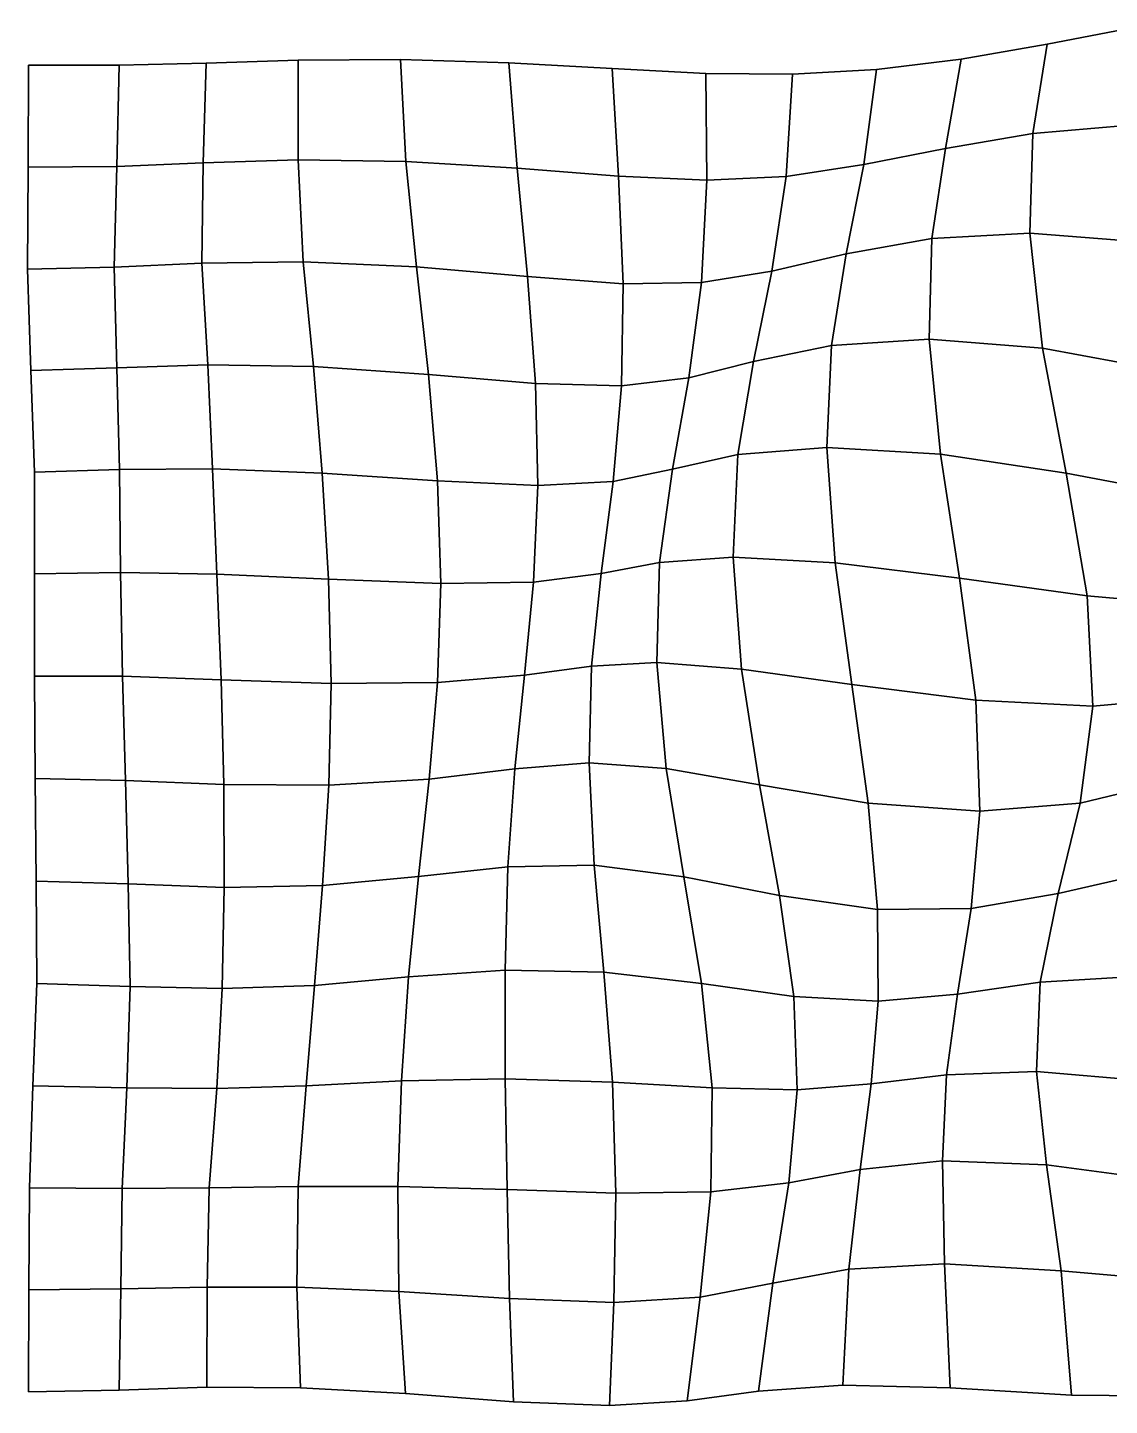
# Model space of a CAD drawing. Extents: x -160 to 224, y -131 to 130.
# Drawn here: x -160.2 to 39.4, y -128.5 to 125.6 of the extents above; entities that cross this region are included whole.
import ezdxf

# ---------------------------------------------------------------- set-up
doc = ezdxf.new("R2010")
doc.units = 0

msp = doc.modelspace()

# ---------------------------------------------------------------- linework, layer by layer
for points in [[(25.254122, 106.079361, -0.805768), (42.416771, 107.532501, -0.635019), (43.870689, 125.624252, -1.144193), (27.853018, 122.556686, -1.5322)], [(25.254122, 106.079361, -0.805768), (27.853018, 122.556686, -1.5322), (43.870689, 125.624252, -1.144193), (42.416771, 107.532501, -0.635019)], [(9.14342, 103.337982, -1.425613), (25.254122, 106.079361, -0.805768), (27.853018, 122.556686, -1.5322), (12.022399, 119.803795, -2.125417)], [(9.14342, 103.337982, -1.425613), (12.022399, 119.803795, -2.125417), (27.853018, 122.556686, -1.5322), (25.254122, 106.079361, -0.805768)], [(-127.796242, 100.652481, -1.269224), (-110.262192, 101.215256, -1.332188), (-110.288658, 119.622101, -1.233013), (-127.237366, 119.073296, -1.241053)], [(-127.796242, 100.652481, -1.269224), (-127.237366, 119.073296, -1.241053), (-110.288658, 119.622101, -1.233013), (-110.262192, 101.215256, -1.332188)], [(-110.262192, 101.215256, -1.332188), (-90.380569, 100.926994, -1.338126), (-91.413292, 119.720818, -1.18757), (-110.288658, 119.622101, -1.233013)], [(-110.262192, 101.215256, -1.332188), (-110.288658, 119.622101, -1.233013), (-91.413292, 119.720818, -1.18757), (-90.380569, 100.926994, -1.338126)], [(-90.380569, 100.926994, -1.338126), (-69.895515, 99.685135, -1.372527), (-71.418968, 119.105621, -1.203626), (-91.413292, 119.720818, -1.18757)], [(-90.380569, 100.926994, -1.338126), (-91.413292, 119.720818, -1.18757), (-71.418968, 119.105621, -1.203626), (-69.895515, 99.685135, -1.372527)], [(-5.922572, 100.359726, -2.009435), (9.14342, 103.337982, -1.425613), (12.022399, 119.803795, -2.125417), (-3.589321, 117.878021, -2.481224)], [(-5.922572, 100.359726, -2.009435), (-3.589321, 117.878021, -2.481224), (12.022399, 119.803795, -2.125417), (9.14342, 103.337982, -1.425613)], [(-160.068649, 99.858925, -1.276517), (-143.727097, 99.983788, -1.225324), (-143.285446, 118.656471, -1.248354), (-159.995377, 118.706772, -1.296159)], [(-160.068649, 99.858925, -1.276517), (-159.995377, 118.706772, -1.296159), (-143.285446, 118.656471, -1.248354), (-143.727097, 99.983788, -1.225324)], [(-143.727097, 99.983788, -1.225324), (-127.796242, 100.652481, -1.269224), (-127.237366, 119.073296, -1.241053), (-143.285446, 118.656471, -1.248354)], [(-143.727097, 99.983788, -1.225324), (-143.285446, 118.656471, -1.248354), (-127.237366, 119.073296, -1.241053), (-127.796242, 100.652481, -1.269224)], [(-69.895515, 99.685135, -1.372527), (-51.167137, 98.187408, -1.586406), (-52.346634, 118.056534, -1.44335), (-71.418968, 119.105621, -1.203626)], [(-69.895515, 99.685135, -1.372527), (-71.418968, 119.105621, -1.203626), (-52.346634, 118.056534, -1.44335), (-51.167137, 98.187408, -1.586406)], [(-51.167137, 98.187408, -1.586406), (-34.904247, 97.454285, -1.951088), (-35.050762, 117.173065, -1.91509), (-52.346634, 118.056534, -1.44335)], [(-51.167137, 98.187408, -1.586406), (-52.346634, 118.056534, -1.44335), (-35.050762, 117.173065, -1.91509), (-34.904247, 97.454285, -1.951088)], [(-34.904247, 97.454285, -1.951088), (-20.279827, 98.178749, -2.188369), (-19.087627, 117.01152, -2.371392), (-35.050762, 117.173065, -1.91509)], [(-34.904247, 97.454285, -1.951088), (-35.050762, 117.173065, -1.91509), (-19.087627, 117.01152, -2.371392), (-20.279827, 98.178749, -2.188369)], [(-20.279827, 98.178749, -2.188369), (-5.922572, 100.359726, -2.009435), (-3.589321, 117.878021, -2.481224), (-19.087627, 117.01152, -2.371392)], [(-20.279827, 98.178749, -2.188369), (-19.087627, 117.01152, -2.371392), (-3.589321, 117.878021, -2.481224), (-5.922572, 100.359726, -2.009435)], [(24.655182, 87.706963, -0.638758), (44.280785, 86.138611, -0.775067), (42.416771, 107.532501, -0.635019), (25.254122, 106.079361, -0.805768)], [(24.655182, 87.706963, -0.638758), (25.254122, 106.079361, -0.805768), (42.416771, 107.532501, -0.635019), (44.280785, 86.138611, -0.775067)], [(6.633297, 86.706863, -1.014094), (24.655182, 87.706963, -0.638758), (25.254122, 106.079361, -0.805768), (9.14342, 103.337982, -1.425613)], [(6.633297, 86.706863, -1.014094), (9.14342, 103.337982, -1.425613), (25.254122, 106.079361, -0.805768), (24.655182, 87.706963, -0.638758)], [(-9.161705, 83.887634, -1.51542), (6.633297, 86.706863, -1.014094), (9.14342, 103.337982, -1.425613), (-5.922572, 100.359726, -2.009435)], [(-9.161705, 83.887634, -1.51542), (-5.922572, 100.359726, -2.009435), (9.14342, 103.337982, -1.425613), (6.633297, 86.706863, -1.014094)], [(-160.1772, 81.081978, -1.256714), (-144.208481, 81.441513, -1.219374), (-143.727097, 99.983788, -1.225324), (-160.068649, 99.858925, -1.276517)], [(-160.1772, 81.081978, -1.256714), (-160.068649, 99.858925, -1.276517), (-143.727097, 99.983788, -1.225324), (-144.208481, 81.441513, -1.219374)], [(-144.208481, 81.441513, -1.219374), (-128.006592, 82.193199, -1.344999), (-127.796242, 100.652481, -1.269224), (-143.727097, 99.983788, -1.225324)], [(-144.208481, 81.441513, -1.219374), (-143.727097, 99.983788, -1.225324), (-127.796242, 100.652481, -1.269224), (-128.006592, 82.193199, -1.344999)], [(-128.006592, 82.193199, -1.344999), (-109.317719, 82.420601, -1.489721), (-110.262192, 101.215256, -1.332188), (-127.796242, 100.652481, -1.269224)], [(-128.006592, 82.193199, -1.344999), (-127.796242, 100.652481, -1.269224), (-110.262192, 101.215256, -1.332188), (-109.317719, 82.420601, -1.489721)], [(-109.317719, 82.420601, -1.489721), (-88.430374, 81.482445, -1.500468), (-90.380569, 100.926994, -1.338126), (-110.262192, 101.215256, -1.332188)], [(-109.317719, 82.420601, -1.489721), (-110.262192, 101.215256, -1.332188), (-90.380569, 100.926994, -1.338126), (-88.430374, 81.482445, -1.500468)], [(-88.430374, 81.482445, -1.500468), (-67.981628, 79.732651, -1.441982), (-69.895515, 99.685135, -1.372527), (-90.380569, 100.926994, -1.338126)], [(-88.430374, 81.482445, -1.500468), (-90.380569, 100.926994, -1.338126), (-69.895515, 99.685135, -1.372527), (-67.981628, 79.732651, -1.441982)], [(-67.981628, 79.732651, -1.441982), (-50.345695, 78.369797, -1.497211), (-51.167137, 98.187408, -1.586406), (-69.895515, 99.685135, -1.372527)], [(-67.981628, 79.732651, -1.441982), (-69.895515, 99.685135, -1.372527), (-51.167137, 98.187408, -1.586406), (-50.345695, 78.369797, -1.497211)], [(-22.874365, 80.683914, -1.763668), (-9.161705, 83.887634, -1.51542), (-5.922572, 100.359726, -2.009435), (-20.279827, 98.178749, -2.188369)], [(-22.874365, 80.683914, -1.763668), (-20.279827, 98.178749, -2.188369), (-5.922572, 100.359726, -2.009435), (-9.161705, 83.887634, -1.51542)], [(-50.345695, 78.369797, -1.497211), (-35.863956, 78.579948, -1.681912), (-34.904247, 97.454285, -1.951088), (-51.167137, 98.187408, -1.586406)], [(-50.345695, 78.369797, -1.497211), (-51.167137, 98.187408, -1.586406), (-34.904247, 97.454285, -1.951088), (-35.863956, 78.579948, -1.681912)], [(-35.863956, 78.579948, -1.681912), (-22.874365, 80.683914, -1.763668), (-20.279827, 98.178749, -2.188369), (-34.904247, 97.454285, -1.951088)], [(-35.863956, 78.579948, -1.681912), (-34.904247, 97.454285, -1.951088), (-20.279827, 98.178749, -2.188369), (-22.874365, 80.683914, -1.763668)], [(-11.924876, 67.00415, -1.360367), (6.125107, 68.135376, -1.270839), (6.633297, 86.706863, -1.014094), (-9.161705, 83.887634, -1.51542)], [(-11.924876, 67.00415, -1.360367), (-9.161705, 83.887634, -1.51542), (6.633297, 86.706863, -1.014094), (6.125107, 68.135376, -1.270839)], [(6.125107, 68.135376, -1.270839), (27.033085, 66.487923, -1.297559), (24.655182, 87.706963, -0.638758), (6.633297, 86.706863, -1.014094)], [(6.125107, 68.135376, -1.270839), (6.633297, 86.706863, -1.014094), (24.655182, 87.706963, -0.638758), (27.033085, 66.487923, -1.297559)], [(27.033085, 66.487923, -1.297559), (48.948727, 62.422638, -1.641113), (44.280785, 86.138611, -0.775067), (24.655182, 87.706963, -0.638758)], [(27.033085, 66.487923, -1.297559), (24.655182, 87.706963, -0.638758), (44.280785, 86.138611, -0.775067), (48.948727, 62.422638, -1.641113)], [(-26.303335, 64.042633, -1.33567), (-11.924876, 67.00415, -1.360367), (-9.161705, 83.887634, -1.51542), (-22.874365, 80.683914, -1.763668)], [(-26.303335, 64.042633, -1.33567), (-22.874365, 80.683914, -1.763668), (-9.161705, 83.887634, -1.51542), (-11.924876, 67.00415, -1.360367)], [(-159.591705, 62.353325, -1.238063), (-143.701385, 62.866638, -1.23182), (-144.208481, 81.441513, -1.219374), (-160.1772, 81.081978, -1.256714)], [(-159.591705, 62.353325, -1.238063), (-160.1772, 81.081978, -1.256714), (-144.208481, 81.441513, -1.219374), (-143.701385, 62.866638, -1.23182)], [(-143.701385, 62.866638, -1.23182), (-126.949707, 63.420666, -1.46389), (-128.006592, 82.193199, -1.344999), (-144.208481, 81.441513, -1.219374)], [(-143.701385, 62.866638, -1.23182), (-144.208481, 81.441513, -1.219374), (-128.006592, 82.193199, -1.344999), (-126.949707, 63.420666, -1.46389)], [(-126.949707, 63.420666, -1.46389), (-107.452682, 63.091732, -1.685444), (-109.317719, 82.420601, -1.489721), (-128.006592, 82.193199, -1.344999)], [(-126.949707, 63.420666, -1.46389), (-128.006592, 82.193199, -1.344999), (-109.317719, 82.420601, -1.489721), (-107.452682, 63.091732, -1.685444)], [(-107.452682, 63.091732, -1.685444), (-86.221382, 61.654789, -1.632833), (-88.430374, 81.482445, -1.500468), (-109.317719, 82.420601, -1.489721)], [(-107.452682, 63.091732, -1.685444), (-109.317719, 82.420601, -1.489721), (-88.430374, 81.482445, -1.500468), (-86.221382, 61.654789, -1.632833)], [(-86.221382, 61.654789, -1.632833), (-66.465759, 59.993465, -1.361788), (-67.981628, 79.732651, -1.441982), (-88.430374, 81.482445, -1.500468)], [(-86.221382, 61.654789, -1.632833), (-88.430374, 81.482445, -1.500468), (-67.981628, 79.732651, -1.441982), (-66.465759, 59.993465, -1.361788)], [(-66.465759, 59.993465, -1.361788), (-50.626755, 59.50787, -1.162039), (-50.345695, 78.369797, -1.497211), (-67.981628, 79.732651, -1.441982)], [(-66.465759, 59.993465, -1.361788), (-67.981628, 79.732651, -1.441982), (-50.345695, 78.369797, -1.497211), (-50.626755, 59.50787, -1.162039)], [(-38.207184, 61.016792, -1.197348), (-26.303335, 64.042633, -1.33567), (-22.874365, 80.683914, -1.763668), (-35.863956, 78.579948, -1.681912)], [(-38.207184, 61.016792, -1.197348), (-35.863956, 78.579948, -1.681912), (-22.874365, 80.683914, -1.763668), (-26.303335, 64.042633, -1.33567)], [(-50.626755, 59.50787, -1.162039), (-38.207184, 61.016792, -1.197348), (-35.863956, 78.579948, -1.681912), (-50.345695, 78.369797, -1.497211)], [(-50.626755, 59.50787, -1.162039), (-50.345695, 78.369797, -1.497211), (-35.863956, 78.579948, -1.681912), (-38.207184, 61.016792, -1.197348)], [(-29.145899, 46.850376, -1.048304), (-12.755564, 48.136097, -1.680047), (-11.924876, 67.00415, -1.360367), (-26.303335, 64.042633, -1.33567)], [(-29.145899, 46.850376, -1.048304), (-26.303335, 64.042633, -1.33567), (-11.924876, 67.00415, -1.360367), (-12.755564, 48.136097, -1.680047)], [(-12.755564, 48.136097, -1.680047), (8.191052, 46.909859, -2.243423), (6.125107, 68.135376, -1.270839), (-11.924876, 67.00415, -1.360367)], [(-12.755564, 48.136097, -1.680047), (-11.924876, 67.00415, -1.360367), (6.125107, 68.135376, -1.270839), (8.191052, 46.909859, -2.243423)], [(8.191052, 46.909859, -2.243423), (31.393349, 43.413631, -2.682783), (27.033085, 66.487923, -1.297559), (6.125107, 68.135376, -1.270839)], [(8.191052, 46.909859, -2.243423), (6.125107, 68.135376, -1.270839), (27.033085, 66.487923, -1.297559), (31.393349, 43.413631, -2.682783)], [(31.393349, 43.413631, -2.682783), (53.823151, 39.16959, -3.005159), (48.948727, 62.422638, -1.641113), (27.033085, 66.487923, -1.297559)], [(31.393349, 43.413631, -2.682783), (27.033085, 66.487923, -1.297559), (48.948727, 62.422638, -1.641113), (53.823151, 39.16959, -3.005159)], [(-41.235195, 44.178253, -0.599453), (-29.145899, 46.850376, -1.048304), (-26.303335, 64.042633, -1.33567), (-38.207184, 61.016792, -1.197348)], [(-41.235195, 44.178253, -0.599453), (-38.207184, 61.016792, -1.197348), (-26.303335, 64.042633, -1.33567), (-29.145899, 46.850376, -1.048304)], [(-158.895218, 43.623032, -1.220249), (-143.208755, 44.110153, -1.257419), (-143.701385, 62.866638, -1.23182), (-159.591705, 62.353325, -1.238063)], [(-158.895218, 43.623032, -1.220249), (-159.591705, 62.353325, -1.238063), (-143.701385, 62.866638, -1.23182), (-143.208755, 44.110153, -1.257419)], [(-143.208755, 44.110153, -1.257419), (-126.044228, 44.2467, -1.612779), (-126.949707, 63.420666, -1.46389), (-143.701385, 62.866638, -1.23182)], [(-143.208755, 44.110153, -1.257419), (-143.701385, 62.866638, -1.23182), (-126.949707, 63.420666, -1.46389), (-126.044228, 44.2467, -1.612779)], [(-126.044228, 44.2467, -1.612779), (-105.852982, 43.438454, -1.902409), (-107.452682, 63.091732, -1.685444), (-126.949707, 63.420666, -1.46389)], [(-126.044228, 44.2467, -1.612779), (-126.949707, 63.420666, -1.46389), (-107.452682, 63.091732, -1.685444), (-105.852982, 43.438454, -1.902409)], [(-105.852982, 43.438454, -1.902409), (-84.595886, 42.021694, -1.72387), (-86.221382, 61.654789, -1.632833), (-107.452682, 63.091732, -1.685444)], [(-105.852982, 43.438454, -1.902409), (-107.452682, 63.091732, -1.685444), (-86.221382, 61.654789, -1.632833), (-84.595886, 42.021694, -1.72387)], [(-84.595886, 42.021694, -1.72387), (-66.054504, 41.14719, -1.140971), (-66.465759, 59.993465, -1.361788), (-86.221382, 61.654789, -1.632833)], [(-84.595886, 42.021694, -1.72387), (-86.221382, 61.654789, -1.632833), (-66.465759, 59.993465, -1.361788), (-66.054504, 41.14719, -1.140971)], [(-52.18993, 41.864986, -0.629904), (-41.235195, 44.178253, -0.599453), (-38.207184, 61.016792, -1.197348), (-50.626755, 59.50787, -1.162039)], [(-52.18993, 41.864986, -0.629904), (-50.626755, 59.50787, -1.162039), (-38.207184, 61.016792, -1.197348), (-41.235195, 44.178253, -0.599453)], [(-66.054504, 41.14719, -1.140971), (-52.18993, 41.864986, -0.629904), (-50.626755, 59.50787, -1.162039), (-66.465759, 59.993465, -1.361788)], [(-66.054504, 41.14719, -1.140971), (-66.465759, 59.993465, -1.361788), (-50.626755, 59.50787, -1.162039), (-52.18993, 41.864986, -0.629904)], [(-43.599735, 26.941759, 0.068277), (-30.032688, 27.935669, -0.856753), (-29.145899, 46.850376, -1.048304), (-41.235195, 44.178253, -0.599453)], [(-43.599735, 26.941759, 0.068277), (-41.235195, 44.178253, -0.599453), (-29.145899, 46.850376, -1.048304), (-30.032688, 27.935669, -0.856753)], [(-30.032688, 27.935669, -0.856753), (-11.204709, 26.909462, -2.317601), (-12.755564, 48.136097, -1.680047), (-29.145899, 46.850376, -1.048304)], [(-30.032688, 27.935669, -0.856753), (-29.145899, 46.850376, -1.048304), (-12.755564, 48.136097, -1.680047), (-11.204709, 26.909462, -2.317601)], [(-11.204709, 26.909462, -2.317601), (11.742919, 24.064775, -3.690742), (8.191052, 46.909859, -2.243423), (-12.755564, 48.136097, -1.680047)], [(-11.204709, 26.909462, -2.317601), (-12.755564, 48.136097, -1.680047), (8.191052, 46.909859, -2.243423), (11.742919, 24.064775, -3.690742)], [(11.742919, 24.064775, -3.690742), (35.26601, 20.803688, -4.545808), (31.393349, 43.413631, -2.682783), (8.191052, 46.909859, -2.243423)], [(11.742919, 24.064775, -3.690742), (8.191052, 46.909859, -2.243423), (31.393349, 43.413631, -2.682783), (35.26601, 20.803688, -4.545808)], [(-158.910767, 24.844555, -1.202471), (-143.063049, 25.120741, -1.285194), (-143.208755, 44.110153, -1.257419), (-158.895218, 43.623032, -1.220249)], [(-158.910767, 24.844555, -1.202471), (-158.895218, 43.623032, -1.220249), (-143.208755, 44.110153, -1.257419), (-143.063049, 25.120741, -1.285194)], [(-143.063049, 25.120741, -1.285194), (-125.247803, 24.797403, -1.772146), (-126.044228, 44.2467, -1.612779), (-143.208755, 44.110153, -1.257419)], [(-143.063049, 25.120741, -1.285194), (-143.208755, 44.110153, -1.257419), (-126.044228, 44.2467, -1.612779), (-125.247803, 24.797403, -1.772146)], [(-125.247803, 24.797403, -1.772146), (-104.665077, 23.848394, -2.132225), (-105.852982, 43.438454, -1.902409), (-126.044228, 44.2467, -1.612779)], [(-125.247803, 24.797403, -1.772146), (-126.044228, 44.2467, -1.612779), (-105.852982, 43.438454, -1.902409), (-104.665077, 23.848394, -2.132225)], [(-104.665077, 23.848394, -2.132225), (-83.981758, 23.05159, -1.800066), (-84.595886, 42.021694, -1.72387), (-105.852982, 43.438454, -1.902409)], [(-104.665077, 23.848394, -2.132225), (-105.852982, 43.438454, -1.902409), (-84.595886, 42.021694, -1.72387), (-83.981758, 23.05159, -1.800066)], [(-54.395504, 24.93119, 0.019037), (-43.599735, 26.941759, 0.068277), (-41.235195, 44.178253, -0.599453), (-52.18993, 41.864986, -0.629904)], [(-54.395504, 24.93119, 0.019037), (-52.18993, 41.864986, -0.629904), (-41.235195, 44.178253, -0.599453), (-43.599735, 26.941759, 0.068277)], [(35.26601, 20.803688, -4.545808), (56.006283, 18.954836, -4.729043), (53.823151, 39.16959, -3.005159), (31.393349, 43.413631, -2.682783)], [(35.26601, 20.803688, -4.545808), (31.393349, 43.413631, -2.682783), (53.823151, 39.16959, -3.005159), (56.006283, 18.954836, -4.729043)], [(-83.981758, 23.05159, -1.800066), (-66.889603, 23.343699, -0.846059), (-66.054504, 41.14719, -1.140971), (-84.595886, 42.021694, -1.72387)], [(-83.981758, 23.05159, -1.800066), (-84.595886, 42.021694, -1.72387), (-66.054504, 41.14719, -1.140971), (-66.889603, 23.343699, -0.846059)], [(-66.889603, 23.343699, -0.846059), (-54.395504, 24.93119, 0.019037), (-52.18993, 41.864986, -0.629904), (-66.054504, 41.14719, -1.140971)], [(-66.889603, 23.343699, -0.846059), (-66.054504, 41.14719, -1.140971), (-52.18993, 41.864986, -0.629904), (-54.395504, 24.93119, 0.019037)], [(-56.15844, 7.852413, 0.681967), (-44.092747, 8.520228, 0.829692), (-43.599735, 26.941759, 0.068277), (-54.395504, 24.93119, 0.019037)], [(-56.15844, 7.852413, 0.681967), (-54.395504, 24.93119, 0.019037), (-43.599735, 26.941759, 0.068277), (-44.092747, 8.520228, 0.829692)], [(-44.092747, 8.520228, 0.829692), (-28.493612, 7.258292, -0.534468), (-30.032688, 27.935669, -0.856753), (-43.599735, 26.941759, 0.068277)], [(-44.092747, 8.520228, 0.829692), (-43.599735, 26.941759, 0.068277), (-30.032688, 27.935669, -0.856753), (-28.493612, 7.258292, -0.534468)], [(-28.493612, 7.258292, -0.534468), (-8.149533, 4.431173, -2.870379), (-11.204709, 26.909462, -2.317601), (-30.032688, 27.935669, -0.856753)], [(-28.493612, 7.258292, -0.534468), (-30.032688, 27.935669, -0.856753), (-11.204709, 26.909462, -2.317601), (-8.149533, 4.431173, -2.870379)], [(-8.149533, 4.431173, -2.870379), (14.698444, 1.570345, -5.173934), (11.742919, 24.064775, -3.690742), (-11.204709, 26.909462, -2.317601)], [(-8.149533, 4.431173, -2.870379), (-11.204709, 26.909462, -2.317601), (11.742919, 24.064775, -3.690742), (14.698444, 1.570345, -5.173934)], [(-158.900131, 5.999493, -1.18273), (-142.673676, 5.961736, -1.297318), (-143.063049, 25.120741, -1.285194), (-158.910767, 24.844555, -1.202471)], [(-158.900131, 5.999493, -1.18273), (-158.910767, 24.844555, -1.202471), (-143.063049, 25.120741, -1.285194), (-142.673676, 5.961736, -1.297318)], [(-142.673676, 5.961736, -1.297318), (-124.46936, 5.314869, -1.913636), (-125.247803, 24.797403, -1.772146), (-143.063049, 25.120741, -1.285194)], [(-142.673676, 5.961736, -1.297318), (-143.063049, 25.120741, -1.285194), (-125.247803, 24.797403, -1.772146), (-124.46936, 5.314869, -1.913636)], [(-124.46936, 5.314869, -1.913636), (-104.178108, 4.630636, -2.37151), (-104.665077, 23.848394, -2.132225), (-125.247803, 24.797403, -1.772146)], [(-124.46936, 5.314869, -1.913636), (-125.247803, 24.797403, -1.772146), (-104.665077, 23.848394, -2.132225), (-104.178108, 4.630636, -2.37151)], [(-104.178108, 4.630636, -2.37151), (-84.553925, 4.816094, -1.92141), (-83.981758, 23.05159, -1.800066), (-104.665077, 23.848394, -2.132225)], [(-104.178108, 4.630636, -2.37151), (-104.665077, 23.848394, -2.132225), (-83.981758, 23.05159, -1.800066), (-84.553925, 4.816094, -1.92141)], [(-84.553925, 4.816094, -1.92141), (-68.54541, 6.156309, -0.595068), (-66.889603, 23.343699, -0.846059), (-83.981758, 23.05159, -1.800066)], [(-84.553925, 4.816094, -1.92141), (-83.981758, 23.05159, -1.800066), (-66.889603, 23.343699, -0.846059), (-68.54541, 6.156309, -0.595068)], [(-68.54541, 6.156309, -0.595068), (-56.15844, 7.852413, 0.681967), (-54.395504, 24.93119, 0.019037), (-66.889603, 23.343699, -0.846059)], [(-68.54541, 6.156309, -0.595068), (-66.889603, 23.343699, -0.846059), (-54.395504, 24.93119, 0.019037), (-56.15844, 7.852413, 0.681967)], [(14.698444, 1.570345, -5.173934), (36.320347, 0.467404, -6.61197), (35.26601, 20.803688, -4.545808), (11.742919, 24.064775, -3.690742)], [(14.698444, 1.570345, -5.173934), (11.742919, 24.064775, -3.690742), (35.26601, 20.803688, -4.545808), (36.320347, 0.467404, -6.61197)], [(36.320347, 0.467404, -6.61197), (54.24807, 2.07158, -6.868257), (56.006283, 18.954836, -4.729043), (35.26601, 20.803688, -4.545808)], [(36.320347, 0.467404, -6.61197), (35.26601, 20.803688, -4.545808), (56.006283, 18.954836, -4.729043), (54.24807, 2.07158, -6.868257)], [(-70.308067, -11.130575, -0.545927), (-56.620449, -10.025558, 1.208339), (-56.15844, 7.852413, 0.681967), (-68.54541, 6.156309, -0.595068)], [(-70.308067, -11.130575, -0.545927), (-68.54541, 6.156309, -0.595068), (-56.15844, 7.852413, 0.681967), (-56.620449, -10.025558, 1.208339)], [(-56.620449, -10.025558, 1.208339), (-42.366657, -11.036992, 1.697351), (-44.092747, 8.520228, 0.829692), (-56.15844, 7.852413, 0.681967)], [(-56.620449, -10.025558, 1.208339), (-56.15844, 7.852413, 0.681967), (-44.092747, 8.520228, 0.829692), (-42.366657, -11.036992, 1.697351)], [(-42.366657, -11.036992, 1.697351), (-25.18552, -14.058964, 0.215017), (-28.493612, 7.258292, -0.534468), (-44.092747, 8.520228, 0.829692)], [(-42.366657, -11.036992, 1.697351), (-44.092747, 8.520228, 0.829692), (-28.493612, 7.258292, -0.534468), (-25.18552, -14.058964, 0.215017)], [(-158.773514, -12.897534, -1.158976), (-142.131912, -13.233474, -1.272323), (-142.673676, 5.961736, -1.297318), (-158.900131, 5.999493, -1.18273)], [(-158.773514, -12.897534, -1.158976), (-158.900131, 5.999493, -1.18273), (-142.673676, 5.961736, -1.297318), (-142.131912, -13.233474, -1.272323)], [(-142.131912, -13.233474, -1.272323), (-123.980675, -13.97944, -1.999707), (-124.46936, 5.314869, -1.913636), (-142.673676, 5.961736, -1.297318)], [(-142.131912, -13.233474, -1.272323), (-142.673676, 5.961736, -1.297318), (-124.46936, 5.314869, -1.913636), (-123.980675, -13.97944, -1.999707)], [(-123.980675, -13.97944, -1.999707), (-104.591461, -14.14399, -2.610752), (-104.178108, 4.630636, -2.37151), (-124.46936, 5.314869, -1.913636)], [(-123.980675, -13.97944, -1.999707), (-124.46936, 5.314869, -1.913636), (-104.178108, 4.630636, -2.37151), (-104.591461, -14.14399, -2.610752)], [(-86.10112, -13.020401, -2.161102), (-70.308067, -11.130575, -0.545927), (-68.54541, 6.156309, -0.595068), (-84.553925, 4.816094, -1.92141)], [(-86.10112, -13.020401, -2.161102), (-84.553925, 4.816094, -1.92141), (-68.54541, 6.156309, -0.595068), (-70.308067, -11.130575, -0.545927)], [(-25.18552, -14.058964, 0.215017), (-5.133191, -17.415688, -2.773353), (-8.149533, 4.431173, -2.870379), (-28.493612, 7.258292, -0.534468)], [(-25.18552, -14.058964, 0.215017), (-28.493612, 7.258292, -0.534468), (-8.149533, 4.431173, -2.870379), (-5.133191, -17.415688, -2.773353)], [(-104.591461, -14.14399, -2.610752), (-86.10112, -13.020401, -2.161102), (-84.553925, 4.816094, -1.92141), (-104.178108, 4.630636, -2.37151)], [(-104.591461, -14.14399, -2.610752), (-104.178108, 4.630636, -2.37151), (-84.553925, 4.816094, -1.92141), (-86.10112, -13.020401, -2.161102)], [(-5.133191, -17.415688, -2.773353), (15.447211, -18.944651, -6.03573), (14.698444, 1.570345, -5.173934), (-8.149533, 4.431173, -2.870379)], [(-5.133191, -17.415688, -2.773353), (-8.149533, 4.431173, -2.870379), (14.698444, 1.570345, -5.173934), (15.447211, -18.944651, -6.03573)], [(15.447211, -18.944651, -6.03573), (33.999817, -17.468807, -8.389523), (36.320347, 0.467404, -6.61197), (14.698444, 1.570345, -5.173934)], [(15.447211, -18.944651, -6.03573), (14.698444, 1.570345, -5.173934), (36.320347, 0.467404, -6.61197), (33.999817, -17.468807, -8.389523)], [(33.999817, -17.468807, -8.389523), (49.784271, -13.609889, -9.297441), (54.24807, 2.07158, -6.868257), (36.320347, 0.467404, -6.61197)], [(33.999817, -17.468807, -8.389523), (36.320347, 0.467404, -6.61197), (54.24807, 2.07158, -6.868257), (49.784271, -13.609889, -9.297441)], [(-71.573326, -29.156124, -0.860335), (-55.648277, -28.899967, 1.375868), (-56.620449, -10.025558, 1.208339), (-70.308067, -11.130575, -0.545927)], [(-71.573326, -29.156124, -0.860335), (-70.308067, -11.130575, -0.545927), (-56.620449, -10.025558, 1.208339), (-55.648277, -28.899967, 1.375868)], [(-55.648277, -28.899967, 1.375868), (-39.139717, -31.024277, 2.542437), (-42.366657, -11.036992, 1.697351), (-56.620449, -10.025558, 1.208339)], [(-55.648277, -28.899967, 1.375868), (-56.620449, -10.025558, 1.208339), (-42.366657, -11.036992, 1.697351), (-39.139717, -31.024277, 2.542437)], [(-88.098541, -30.983475, -2.563319), (-71.573326, -29.156124, -0.860335), (-70.308067, -11.130575, -0.545927), (-86.10112, -13.020401, -2.161102)], [(-88.098541, -30.983475, -2.563319), (-86.10112, -13.020401, -2.161102), (-70.308067, -11.130575, -0.545927), (-71.573326, -29.156124, -0.860335)], [(-39.139717, -31.024277, 2.542437), (-21.486237, -34.489529, 1.529105), (-25.18552, -14.058964, 0.215017), (-42.366657, -11.036992, 1.697351)], [(-39.139717, -31.024277, 2.542437), (-42.366657, -11.036992, 1.697351), (-25.18552, -14.058964, 0.215017), (-21.486237, -34.489529, 1.529105)], [(-158.574417, -31.811491, -1.131425), (-141.6008, -32.327469, -1.191482), (-142.131912, -13.233474, -1.272323), (-158.773514, -12.897534, -1.158976)], [(-158.574417, -31.811491, -1.131425), (-158.773514, -12.897534, -1.158976), (-142.131912, -13.233474, -1.272323), (-141.6008, -32.327469, -1.191482)], [(-141.6008, -32.327469, -1.191482), (-123.921875, -32.969646, -1.984523), (-123.980675, -13.97944, -1.999707), (-142.131912, -13.233474, -1.272323)], [(-141.6008, -32.327469, -1.191482), (-142.131912, -13.233474, -1.272323), (-123.980675, -13.97944, -1.999707), (-123.921875, -32.969646, -1.984523)], [(-123.921875, -32.969646, -1.984523), (-105.756569, -32.627728, -2.814562), (-104.591461, -14.14399, -2.610752), (-123.980675, -13.97944, -1.999707)], [(-123.921875, -32.969646, -1.984523), (-123.980675, -13.97944, -1.999707), (-104.591461, -14.14399, -2.610752), (-105.756569, -32.627728, -2.814562)], [(-105.756569, -32.627728, -2.814562), (-88.098541, -30.983475, -2.563319), (-86.10112, -13.020401, -2.161102), (-104.591461, -14.14399, -2.610752)], [(-105.756569, -32.627728, -2.814562), (-104.591461, -14.14399, -2.610752), (-86.10112, -13.020401, -2.161102), (-88.098541, -30.983475, -2.563319)], [(-21.486237, -34.489529, 1.529105), (-3.389173, -37.04187, -1.540493), (-5.133191, -17.415688, -2.773353), (-25.18552, -14.058964, 0.215017)], [(-21.486237, -34.489529, 1.529105), (-25.18552, -14.058964, 0.215017), (-5.133191, -17.415688, -2.773353), (-3.389173, -37.04187, -1.540493)], [(29.891598, -34.100677, -8.988209), (45.515804, -30.567768, -11.149547), (49.784271, -13.609889, -9.297441), (33.999817, -17.468807, -8.389523)], [(29.891598, -34.100677, -8.988209), (33.999817, -17.468807, -8.389523), (49.784271, -13.609889, -9.297441), (45.515804, -30.567768, -11.149547)], [(-3.389173, -37.04187, -1.540493), (13.895081, -36.894585, -5.505461), (15.447211, -18.944651, -6.03573), (-5.133191, -17.415688, -2.773353)], [(-3.389173, -37.04187, -1.540493), (-5.133191, -17.415688, -2.773353), (15.447211, -18.944651, -6.03573), (13.895081, -36.894585, -5.505461)], [(13.895081, -36.894585, -5.505461), (29.891598, -34.100677, -8.988209), (33.999817, -17.468807, -8.389523), (15.447211, -18.944651, -6.03573)], [(13.895081, -36.894585, -5.505461), (15.447211, -18.944651, -6.03573), (33.999817, -17.468807, -8.389523), (29.891598, -34.100677, -8.988209)], [(-89.945084, -49.49469, -3.087017), (-72.110092, -48.235619, -1.626334), (-71.573326, -29.156124, -0.860335), (-88.098541, -30.983475, -2.563319)], [(-89.945084, -49.49469, -3.087017), (-88.098541, -30.983475, -2.563319), (-71.573326, -29.156124, -0.860335), (-72.110092, -48.235619, -1.626334)], [(-72.110092, -48.235619, -1.626334), (-53.878506, -48.616955, 0.926289), (-55.648277, -28.899967, 1.375868), (-71.573326, -29.156124, -0.860335)], [(-72.110092, -48.235619, -1.626334), (-71.573326, -29.156124, -0.860335), (-55.648277, -28.899967, 1.375868), (-53.878506, -48.616955, 0.926289)], [(-53.878506, -48.616955, 0.926289), (-35.844059, -50.725128, 3.008476), (-39.139717, -31.024277, 2.542437), (-55.648277, -28.899967, 1.375868)], [(-53.878506, -48.616955, 0.926289), (-55.648277, -28.899967, 1.375868), (-39.139717, -31.024277, 2.542437), (-35.844059, -50.725128, 3.008476)], [(-158.481049, -50.706966, -1.104969), (-141.273087, -51.231926, -1.048801), (-141.6008, -32.327469, -1.191482), (-158.574417, -31.811491, -1.131425)], [(-158.481049, -50.706966, -1.104969), (-158.574417, -31.811491, -1.131425), (-141.6008, -32.327469, -1.191482), (-141.273087, -51.231926, -1.048801)], [(-141.273087, -51.231926, -1.048801), (-124.269463, -51.651447, -1.82236), (-123.921875, -32.969646, -1.984523), (-141.6008, -32.327469, -1.191482)], [(-141.273087, -51.231926, -1.048801), (-141.6008, -32.327469, -1.191482), (-123.921875, -32.969646, -1.984523), (-124.269463, -51.651447, -1.82236)], [(-124.269463, -51.651447, -1.82236), (-107.261169, -51.050049, -2.905674), (-105.756569, -32.627728, -2.814562), (-123.921875, -32.969646, -1.984523)], [(-124.269463, -51.651447, -1.82236), (-123.921875, -32.969646, -1.984523), (-105.756569, -32.627728, -2.814562), (-107.261169, -51.050049, -2.905674)], [(-107.261169, -51.050049, -2.905674), (-89.945084, -49.49469, -3.087017), (-88.098541, -30.983475, -2.563319), (-105.756569, -32.627728, -2.814562)], [(-107.261169, -51.050049, -2.905674), (-105.756569, -32.627728, -2.814562), (-88.098541, -30.983475, -2.563319), (-89.945084, -49.49469, -3.087017)], [(-35.844059, -50.725128, 3.008476), (-18.840233, -53.119106, 3.132321), (-21.486237, -34.489529, 1.529105), (-39.139717, -31.024277, 2.542437)], [(-35.844059, -50.725128, 3.008476), (-39.139717, -31.024277, 2.542437), (-21.486237, -34.489529, 1.529105), (-18.840233, -53.119106, 3.132321)], [(26.589298, -50.440781, -7.42832), (44.031422, -49.400757, -10.966997), (45.515804, -30.567768, -11.149547), (29.891598, -34.100677, -8.988209)], [(26.589298, -50.440781, -7.42832), (29.891598, -34.100677, -8.988209), (45.515804, -30.567768, -11.149547), (44.031422, -49.400757, -10.966997)], [(-18.840233, -53.119106, 3.132321), (-3.303251, -53.97945, 0.846148), (-3.389173, -37.04187, -1.540493), (-21.486237, -34.489529, 1.529105)], [(-18.840233, -53.119106, 3.132321), (-21.486237, -34.489529, 1.529105), (-3.389173, -37.04187, -1.540493), (-3.303251, -53.97945, 0.846148)], [(11.334229, -52.686047, -3.114755), (26.589298, -50.440781, -7.42832), (29.891598, -34.100677, -8.988209), (13.895081, -36.894585, -5.505461)], [(11.334229, -52.686047, -3.114755), (13.895081, -36.894585, -5.505461), (29.891598, -34.100677, -8.988209), (26.589298, -50.440781, -7.42832)], [(-3.303251, -53.97945, 0.846148), (11.334229, -52.686047, -3.114755), (13.895081, -36.894585, -5.505461), (-3.389173, -37.04187, -1.540493)], [(-3.303251, -53.97945, 0.846148), (-3.389173, -37.04187, -1.540493), (13.895081, -36.894585, -5.505461), (11.334229, -52.686047, -3.114755)], [(-91.235893, -68.647011, -3.565483), (-72.056366, -68.263504, -2.751903), (-72.110092, -48.235619, -1.626334), (-89.945084, -49.49469, -3.087017)], [(-91.235893, -68.647011, -3.565483), (-89.945084, -49.49469, -3.087017), (-72.110092, -48.235619, -1.626334), (-72.056366, -68.263504, -2.751903)], [(-72.056366, -68.263504, -2.751903), (-52.304371, -68.896553, -0.293219), (-53.878506, -48.616955, 0.926289), (-72.110092, -48.235619, -1.626334)], [(-72.056366, -68.263504, -2.751903), (-72.110092, -48.235619, -1.626334), (-53.878506, -48.616955, 0.926289), (-52.304371, -68.896553, -0.293219)], [(-159.211792, -69.565269, -1.09017), (-141.850296, -69.933884, -0.862438), (-141.273087, -51.231926, -1.048801), (-158.481049, -50.706966, -1.104969)], [(-159.211792, -69.565269, -1.09017), (-158.481049, -50.706966, -1.104969), (-141.273087, -51.231926, -1.048801), (-141.850296, -69.933884, -0.862438)], [(-108.805977, -69.55407, -2.772871), (-91.235893, -68.647011, -3.565483), (-89.945084, -49.49469, -3.087017), (-107.261169, -51.050049, -2.905674)], [(-108.805977, -69.55407, -2.772871), (-107.261169, -51.050049, -2.905674), (-89.945084, -49.49469, -3.087017), (-91.235893, -68.647011, -3.565483)], [(-52.304371, -68.896553, -0.293219), (-33.929337, -69.976601, 2.602592), (-35.844059, -50.725128, 3.008476), (-53.878506, -48.616955, 0.926289)], [(-52.304371, -68.896553, -0.293219), (-53.878506, -48.616955, 0.926289), (-35.844059, -50.725128, 3.008476), (-33.929337, -69.976601, 2.602592)], [(-33.929337, -69.976601, 2.602592), (-18.217442, -70.301544, 4.266496), (-18.840233, -53.119106, 3.132321), (-35.844059, -50.725128, 3.008476)], [(-33.929337, -69.976601, 2.602592), (-35.844059, -50.725128, 3.008476), (-18.840233, -53.119106, 3.132321), (-18.217442, -70.301544, 4.266496)], [(9.322863, -67.535126, 0.700115), (25.907877, -66.916122, -3.518013), (26.589298, -50.440781, -7.42832), (11.334229, -52.686047, -3.114755)], [(9.322863, -67.535126, 0.700115), (11.334229, -52.686047, -3.114755), (26.589298, -50.440781, -7.42832), (25.907877, -66.916122, -3.518013)], [(25.907877, -66.916122, -3.518013), (46.026306, -68.669792, -7.791179), (44.031422, -49.400757, -10.966997), (26.589298, -50.440781, -7.42832)], [(25.907877, -66.916122, -3.518013), (26.589298, -50.440781, -7.42832), (44.031422, -49.400757, -10.966997), (46.026306, -68.669792, -7.791179)], [(-141.850296, -69.933884, -0.862438), (-125.264511, -70.091072, -1.488651), (-124.269463, -51.651447, -1.82236), (-141.273087, -51.231926, -1.048801)], [(-141.850296, -69.933884, -0.862438), (-141.273087, -51.231926, -1.048801), (-124.269463, -51.651447, -1.82236), (-125.264511, -70.091072, -1.488651)], [(-125.264511, -70.091072, -1.488651), (-108.805977, -69.55407, -2.772871), (-107.261169, -51.050049, -2.905674), (-124.269463, -51.651447, -1.82236)], [(-125.264511, -70.091072, -1.488651), (-124.269463, -51.651447, -1.82236), (-107.261169, -51.050049, -2.905674), (-108.805977, -69.55407, -2.772871)], [(-18.217442, -70.301544, 4.266496), (-4.567359, -69.236717, 3.616876), (-3.303251, -53.97945, 0.846148), (-18.840233, -53.119106, 3.132321)], [(-18.217442, -70.301544, 4.266496), (-18.840233, -53.119106, 3.132321), (-3.303251, -53.97945, 0.846148), (-4.567359, -69.236717, 3.616876)], [(-4.567359, -69.236717, 3.616876), (9.322863, -67.535126, 0.700115), (11.334229, -52.686047, -3.114755), (-3.303251, -53.97945, 0.846148)], [(-4.567359, -69.236717, 3.616876), (-3.303251, -53.97945, 0.846148), (11.334229, -52.686047, -3.114755), (9.322863, -67.535126, 0.700115)], [(-91.911057, -88.150757, -3.729136), (-71.727684, -88.722809, -3.896003), (-72.056366, -68.263504, -2.751903), (-91.235893, -68.647011, -3.565483)], [(-91.911057, -88.150757, -3.729136), (-91.235893, -68.647011, -3.565483), (-72.056366, -68.263504, -2.751903), (-71.727684, -88.722809, -3.896003)], [(-71.727684, -88.722809, -3.896003), (-51.673645, -89.38456, -2.122919), (-52.304371, -68.896553, -0.293219), (-72.056366, -68.263504, -2.751903)], [(-71.727684, -88.722809, -3.896003), (-72.056366, -68.263504, -2.751903), (-52.304371, -68.896553, -0.293219), (-51.673645, -89.38456, -2.122919)], [(-6.596108, -84.989258, 5.36218), (8.604926, -83.414391, 4.372624), (9.322863, -67.535126, 0.700115), (-4.567359, -69.236717, 3.616876)], [(-6.596108, -84.989258, 5.36218), (-4.567359, -69.236717, 3.616876), (9.322863, -67.535126, 0.700115), (8.604926, -83.414391, 4.372624)], [(8.604926, -83.414391, 4.372624), (27.758148, -84.165039, 1.431543), (25.907877, -66.916122, -3.518013), (9.322863, -67.535126, 0.700115)], [(8.604926, -83.414391, 4.372624), (9.322863, -67.535126, 0.700115), (25.907877, -66.916122, -3.518013), (27.758148, -84.165039, 1.431543)], [(27.758148, -84.165039, 1.431543), (49.922497, -87.094643, -2.381314), (46.026306, -68.669792, -7.791179), (25.907877, -66.916122, -3.518013)], [(27.758148, -84.165039, 1.431543), (25.907877, -66.916122, -3.518013), (46.026306, -68.669792, -7.791179), (49.922497, -87.094643, -2.381314)], [(-159.849808, -88.391922, -1.101773), (-142.72644, -88.497421, -0.681766), (-141.850296, -69.933884, -0.862438), (-159.211792, -69.565269, -1.09017)], [(-159.849808, -88.391922, -1.101773), (-159.211792, -69.565269, -1.09017), (-141.850296, -69.933884, -0.862438), (-142.72644, -88.497421, -0.681766)], [(-142.72644, -88.497421, -0.681766), (-126.652885, -88.391174, -1.011034), (-125.264511, -70.091072, -1.488651), (-141.850296, -69.933884, -0.862438)], [(-142.72644, -88.497421, -0.681766), (-141.850296, -69.933884, -0.862438), (-125.264511, -70.091072, -1.488651), (-126.652885, -88.391174, -1.011034)], [(-126.652885, -88.391174, -1.011034), (-110.250679, -88.128494, -2.319454), (-108.805977, -69.55407, -2.772871), (-125.264511, -70.091072, -1.488651)], [(-126.652885, -88.391174, -1.011034), (-125.264511, -70.091072, -1.488651), (-108.805977, -69.55407, -2.772871), (-110.250679, -88.128494, -2.319454)], [(-110.250679, -88.128494, -2.319454), (-91.911057, -88.150757, -3.729136), (-91.235893, -68.647011, -3.565483), (-108.805977, -69.55407, -2.772871)], [(-110.250679, -88.128494, -2.319454), (-108.805977, -69.55407, -2.772871), (-91.235893, -68.647011, -3.565483), (-91.911057, -88.150757, -3.729136)], [(-51.673645, -89.38456, -2.122919), (-34.138638, -89.152763, 1.018882), (-33.929337, -69.976601, 2.602592), (-52.304371, -68.896553, -0.293219)], [(-51.673645, -89.38456, -2.122919), (-52.304371, -68.896553, -0.293219), (-33.929337, -69.976601, 2.602592), (-34.138638, -89.152763, 1.018882)], [(-34.138638, -89.152763, 1.018882), (-19.771238, -87.463676, 4.017815), (-18.217442, -70.301544, 4.266496), (-33.929337, -69.976601, 2.602592)], [(-34.138638, -89.152763, 1.018882), (-33.929337, -69.976601, 2.602592), (-18.217442, -70.301544, 4.266496), (-19.771238, -87.463676, 4.017815)], [(-19.771238, -87.463676, 4.017815), (-6.596108, -84.989258, 5.36218), (-4.567359, -69.236717, 3.616876), (-18.217442, -70.301544, 4.266496)], [(-19.771238, -87.463676, 4.017815), (-18.217442, -70.301544, 4.266496), (-4.567359, -69.236717, 3.616876), (-6.596108, -84.989258, 5.36218)], [(-8.671456, -103.375694, 4.836106), (8.966189, -102.441574, 5.928886), (8.604926, -83.414391, 4.372624), (-6.596108, -84.989258, 5.36218)], [(-8.671456, -103.375694, 4.836106), (-6.596108, -84.989258, 5.36218), (8.604926, -83.414391, 4.372624), (8.966189, -102.441574, 5.928886)], [(8.966189, -102.441574, 5.928886), (30.482977, -103.681549, 5.022249), (27.758148, -84.165039, 1.431543), (8.604926, -83.414391, 4.372624)], [(8.966189, -102.441574, 5.928886), (8.604926, -83.414391, 4.372624), (27.758148, -84.165039, 1.431543), (30.482977, -103.681549, 5.022249)], [(-22.685751, -105.992844, 1.979528), (-8.671456, -103.375694, 4.836106), (-6.596108, -84.989258, 5.36218), (-19.771238, -87.463676, 4.017815)], [(-22.685751, -105.992844, 1.979528), (-19.771238, -87.463676, 4.017815), (-6.596108, -84.989258, 5.36218), (-8.671456, -103.375694, 4.836106)], [(30.482977, -103.681549, 5.022249), (52.99828, -105.679192, 2.756641), (49.922497, -87.094643, -2.381314), (27.758148, -84.165039, 1.431543)], [(30.482977, -103.681549, 5.022249), (27.758148, -84.165039, 1.431543), (49.922497, -87.094643, -2.381314), (52.99828, -105.679192, 2.756641)], [(-159.917786, -107.211685, -1.153715), (-142.965973, -107.046257, -0.5829), (-142.72644, -88.497421, -0.681766), (-159.849808, -88.391922, -1.101773)], [(-159.917786, -107.211685, -1.153715), (-159.849808, -88.391922, -1.101773), (-142.72644, -88.497421, -0.681766), (-142.965973, -107.046257, -0.5829)], [(-142.965973, -107.046257, -0.5829), (-127.047935, -106.694939, -0.497548), (-126.652885, -88.391174, -1.011034), (-142.72644, -88.497421, -0.681766)], [(-142.965973, -107.046257, -0.5829), (-142.72644, -88.497421, -0.681766), (-126.652885, -88.391174, -1.011034), (-127.047935, -106.694939, -0.497548)], [(-127.047935, -106.694939, -0.497548), (-110.498116, -106.690834, -1.549074), (-110.250679, -88.128494, -2.319454), (-126.652885, -88.391174, -1.011034)], [(-127.047935, -106.694939, -0.497548), (-126.652885, -88.391174, -1.011034), (-110.250679, -88.128494, -2.319454), (-110.498116, -106.690834, -1.549074)], [(-110.498116, -106.690834, -1.549074), (-91.674393, -107.503571, -3.326565), (-91.911057, -88.150757, -3.729136), (-110.250679, -88.128494, -2.319454)], [(-110.498116, -106.690834, -1.549074), (-110.250679, -88.128494, -2.319454), (-91.911057, -88.150757, -3.729136), (-91.674393, -107.503571, -3.326565)], [(-91.674393, -107.503571, -3.326565), (-71.268913, -108.822716, -4.537242), (-71.727684, -88.722809, -3.896003), (-91.911057, -88.150757, -3.729136)], [(-91.674393, -107.503571, -3.326565), (-91.911057, -88.150757, -3.729136), (-71.727684, -88.722809, -3.896003), (-71.268913, -108.822716, -4.537242)], [(-71.268913, -108.822716, -4.537242), (-52.052647, -109.51754, -3.979723), (-51.673645, -89.38456, -2.122919), (-71.727684, -88.722809, -3.896003)], [(-71.268913, -108.822716, -4.537242), (-71.727684, -88.722809, -3.896003), (-51.673645, -89.38456, -2.122919), (-52.052647, -109.51754, -3.979723)], [(-36.096111, -108.534477, -1.473033), (-22.685751, -105.992844, 1.979528), (-19.771238, -87.463676, 4.017815), (-34.138638, -89.152763, 1.018882)], [(-36.096111, -108.534477, -1.473033), (-34.138638, -89.152763, 1.018882), (-19.771238, -87.463676, 4.017815), (-22.685751, -105.992844, 1.979528)], [(-52.052647, -109.51754, -3.979723), (-36.096111, -108.534477, -1.473033), (-34.138638, -89.152763, 1.018882), (-51.673645, -89.38456, -2.122919)], [(-52.052647, -109.51754, -3.979723), (-51.673645, -89.38456, -2.122919), (-34.138638, -89.152763, 1.018882), (-36.096111, -108.534477, -1.473033)], [(-25.367155, -125.904701, -1.216275), (-9.823251, -124.776352, 1.962129), (-8.671456, -103.375694, 4.836106), (-22.685751, -105.992844, 1.979528)], [(-25.367155, -125.904701, -1.216275), (-22.685751, -105.992844, 1.979528), (-8.671456, -103.375694, 4.836106), (-9.823251, -124.776352, 1.962129)], [(-9.823251, -124.776352, 1.962129), (10.002037, -125.260864, 4.374252), (8.966189, -102.441574, 5.928886), (-8.671456, -103.375694, 4.836106)], [(-9.823251, -124.776352, 1.962129), (-8.671456, -103.375694, 4.836106), (8.966189, -102.441574, 5.928886), (10.002037, -125.260864, 4.374252)], [(10.002037, -125.260864, 4.374252), (32.371922, -126.630569, 5.361661), (30.482977, -103.681549, 5.022249), (8.966189, -102.441574, 5.928886)], [(10.002037, -125.260864, 4.374252), (8.966189, -102.441574, 5.928886), (30.482977, -103.681549, 5.022249), (32.371922, -126.630569, 5.361661)], [(32.371922, -126.630569, 5.361661), (53.282898, -126.822044, 5.017475), (52.99828, -105.679192, 2.756641), (30.482977, -103.681549, 5.022249)], [(32.371922, -126.630569, 5.361661), (30.482977, -103.681549, 5.022249), (52.99828, -105.679192, 2.756641), (53.282898, -126.822044, 5.017475)], [(-143.2836, -125.716888, -0.639507), (-127.125359, -125.190926, -0.124718), (-127.047935, -106.694939, -0.497548), (-142.965973, -107.046257, -0.5829)], [(-143.2836, -125.716888, -0.639507), (-142.965973, -107.046257, -0.5829), (-127.047935, -106.694939, -0.497548), (-127.125359, -125.190926, -0.124718)], [(-127.125359, -125.190926, -0.124718), (-109.830368, -125.256897, -0.634361), (-110.498116, -106.690834, -1.549074), (-127.047935, -106.694939, -0.497548)], [(-127.125359, -125.190926, -0.124718), (-127.047935, -106.694939, -0.497548), (-110.498116, -106.690834, -1.549074), (-109.830368, -125.256897, -0.634361)], [(-109.830368, -125.256897, -0.634361), (-90.489349, -126.342239, -2.310156), (-91.674393, -107.503571, -3.326565), (-110.498116, -106.690834, -1.549074)], [(-109.830368, -125.256897, -0.634361), (-110.498116, -106.690834, -1.549074), (-91.674393, -107.503571, -3.326565), (-90.489349, -126.342239, -2.310156)], [(-38.496014, -127.671555, -3.928298), (-25.367155, -125.904701, -1.216275), (-22.685751, -105.992844, 1.979528), (-36.096111, -108.534477, -1.473033)], [(-38.496014, -127.671555, -3.928298), (-36.096111, -108.534477, -1.473033), (-22.685751, -105.992844, 1.979528), (-25.367155, -125.904701, -1.216275)], [(-160.026855, -126.049004, -1.247988), (-143.2836, -125.716888, -0.639507), (-142.965973, -107.046257, -0.5829), (-159.917786, -107.211685, -1.153715)], [(-160.026855, -126.049004, -1.247988), (-159.917786, -107.211685, -1.153715), (-142.965973, -107.046257, -0.5829), (-143.2836, -125.716888, -0.639507)], [(-90.489349, -126.342239, -2.310156), (-70.563026, -127.850876, -4.226922), (-71.268913, -108.822716, -4.537242), (-91.674393, -107.503571, -3.326565)], [(-90.489349, -126.342239, -2.310156), (-91.674393, -107.503571, -3.326565), (-71.268913, -108.822716, -4.537242), (-70.563026, -127.850876, -4.226922)], [(-70.563026, -127.850876, -4.226922), (-52.85437, -128.534119, -5.031686), (-52.052647, -109.51754, -3.979723), (-71.268913, -108.822716, -4.537242)], [(-70.563026, -127.850876, -4.226922), (-71.268913, -108.822716, -4.537242), (-52.052647, -109.51754, -3.979723), (-52.85437, -128.534119, -5.031686)], [(-52.85437, -128.534119, -5.031686), (-38.496014, -127.671555, -3.928298), (-36.096111, -108.534477, -1.473033), (-52.052647, -109.51754, -3.979723)], [(-52.85437, -128.534119, -5.031686), (-52.052647, -109.51754, -3.979723), (-36.096111, -108.534477, -1.473033), (-38.496014, -127.671555, -3.928298)]]:
    msp.add_3dface(points)

doc.saveas('drawing.dxf')
